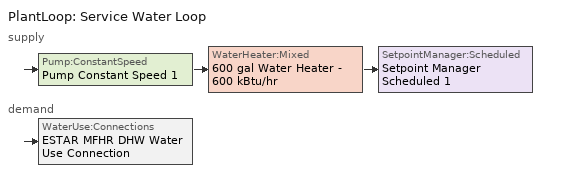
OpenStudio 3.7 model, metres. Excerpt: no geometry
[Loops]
PlantLoop 'Service Water Loop'
 supply: Pump:ConstantSpeed 'Pump Constant Speed 1' > WaterHeater:Mixed '600 gal Water Heater - 600 kBtu/hr' > SetpointManager:Scheduled 'Setpoint Manager Scheduled 1'
 demand: WaterUse:Connections 'ESTAR MFHR DHW Water Use Connection'
[PlantLoop]
Service Water Loop: Glycol Concentration=0; Maximum Loop Temperature {C}=60; Minimum Loop Temperature {C}=10; Plant Loop Volume {m3}=Autocalculate; Load Distribution Scheme=Optimal
[Sizing:Plant]
Service Water Loop: Loop Type=Heating; Design Loop Exit Temperature {C}=60; Loop Design Temperature Difference {deltaC}=5; Sizing Option=NonCoincident; Zone Timesteps in Averaging Window=1; Coincident Sizing Factor Mode=None
[SetpointManager:Scheduled]
Setpoint Manager Scheduled 1: Control Variable=Temperature; Schedule=SHW_Temperature_140F
[Pump:ConstantSpeed]
Pump Constant Speed 1: Rated Flow Rate {m3/s}=autosize; Rated Pump Head {Pa}=29891; Rated Power Consumption {W}=autosize; Motor Efficiency=0.9; Fraction of Motor Inefficiencies to Fluid Stream=0; Pump Control Type=Intermittent; Design Power Sizing Method=PowerPerFlowPerPressure; Design Electric Power per Unit Flow Rate {W/(m3/s)}=348701.1; Design Shaft Power per Unit Flow Rate per Unit Head {W-s/m3-Pa}=1.28205
[WaterHeater:Mixed]
600 gal Water Heater - 600 kBtu/hr: Tank Volume {m3}=2.27125; Setpoint Temperature Schedule=SHW_Temperature_140F; Deadband Temperature Difference {deltaC}=5; Maximum Temperature Limit {C}=82.22222; Heater Control Type=Cycle; Heater Maximum Capacity {W}=175842; Heater Fuel Type=NaturalGas; Heater Thermal Efficiency=0.801543; Off Cycle Parasitic Fuel Consumption Rate {W}=2562; Off Cycle Parasitic Fuel Type=NaturalGas; Off Cycle Parasitic Heat Fraction to Tank=0.8; On Cycle Parasitic Fuel Consumption Rate {W}=2562; On Cycle Parasitic Fuel Type=NaturalGas; Ambient Temperature Indicator=Schedule; Ambient Temperature Schedule=Water Heater Ambient Temp Schedule - 70F; Off Cycle Loss Coefficient to Ambient Temperature {W/K}=6; On Cycle Loss Coefficient to Ambient Temperature {W/K}=6; Use Side Effectiveness=1; Source Side Effectiveness=1; Use Side Design Flow Rate {m3/s}=autosize; Source Side Design Flow Rate {m3/s}=autosize; Indirect Water Heating Recovery Time {hr}=1.5; Source Side Flow Control Mode=IndirectHeatPrimarySetpoint
[WaterHeater:Sizing]
600 gal Water Heater - 600 kBtu/hr: Design Mode=PeakDraw; Time Storage Can Meet Peak Draw {hr}=0.538503; Time for Tank Recovery {hr}=0; Nominal Tank Volume for Autosizing Plant Connections {m3}=1
[WaterUse:Equipment:Definition]
Whole Building Water Equipment Definition - 100 units 200 occupants: Peak Flow Rate {m3/s}=0.00018; Target Temperature Schedule=SHW_Temperature_140F; Sensible Fraction Schedule=Fraction Sensible - 0.2; Latent Fraction Schedule=Fraction Sensible - 0.05
[WaterUse:Equipment]
ESTAR MFHR Whole Building Water Use Equipment: Water Use Equipment Definition=Whole Building Water Equipment Definition - 100 units 200 occupants; Flow Rate Fraction Schedule=ESTAR MFHR DHW Fraction Schedule
[WaterUse:Connections]
ESTAR MFHR DHW Water Use Connection: Hot Water Supply Temperature Schedule=MURB hot water equipment schedule; Cold Water Supply Temperature Schedule=Cold water temperature; Drain Water Heat Exchanger Type=None; Drain Water Heat Exchanger Destination=Plant; Water Use Equipment Name 1=ESTAR MFHR Whole Building Water Use Equipment
[Coil:Cooling:DX:SingleSpeed] Availability Schedule=Always On Discrete hvac_library; Rated Total Cooling Capacity {W}=Autosize; Rated Sensible Heat Ratio=Autosize; Rated COP {W/W}=3; Rated Air Flow Rate {m3/s}=Autosize; Rated Evaporator Fan Power Per Volume Flow Rate 2017 {W/(m3/s)}=773.3; Rated Evaporator Fan Power Per Volume Flow Rate 2023 {W/(m3/s)}=934.4; Total Cooling Capacity Function of Temperature Curve=OS:Curve:Biquadratic 9; Total Cooling Capacity Function of Flow Fraction Curve=OS:Curve:Quadratic 11; Energy Input Ratio Function of Temperature Curve=OS:Curve:Biquadratic 10; Energy Input Ratio Function of Flow Fraction Curve=OS:Curve:Quadratic 12; Part Load Fraction Correlation Curve=OS:Curve:Quadratic 13; Minimum Outdoor Dry-Bulb Temperature for Compressor Operation {C}=-25; Nominal Time for Condensate Removal to Begin {s}=0; Ratio of Initial Moisture Evaporation Rate and Steady State Latent Capacity=0; Maximum Cycling Rate {cycles/hr}=0; Latent Capacity Time Constant {s}=0; Condenser Type=AirCooled; Evaporative Condenser Effectiveness=0; Evaporative Condenser Air Flow Rate {m3/s}=Autosize; Evaporative Condenser Pump Rated Power Consumption {W}=Autosize; Crankcase Heater Capacity {W}=0; Maximum Outdoor Dry-Bulb Temperature for Crankcase Heater Operation {C}=0; Basin Heater Capacity {W/K}=0; Basin Heater Setpoint Temperature {C}=10
PTHP 1 Spd DX Clg Coil 3; PTHP 1 Spd DX Clg Coil 4; PTHP 1 Spd DX Clg Coil 5; PTHP 1 Spd DX Clg Coil 6; PTHP 1 Spd DX Clg Coil 7; PTHP 1 Spd DX Clg Coil 8; PTHP 1 Spd DX Clg Coil 9; PTHP 1 Spd DX Clg Coil 11; PTHP 1 Spd DX Clg Coil 12; PTHP 1 Spd DX Clg Coil 13; PTHP 1 Spd DX Clg Coil 14; PTHP 1 Spd DX Clg Coil 15; PTHP 1 Spd DX Clg Coil 16; PTHP 1 Spd DX Clg Coil 17; PTHP 1 Spd DX Clg Coil 18; PTHP 1 Spd DX Clg Coil 19; PTHP 1 Spd DX Clg Coil 20; PTHP 1 Spd DX Clg Coil 21; PTHP 1 Spd DX Clg Coil 22; PTHP 1 Spd DX Clg Coil 23
[Coil:Heating:Electric] Availability Schedule=Always On Discrete hvac_library
PTHP Elec Htg Backup Coil; PTHP Elec Htg Backup Coil 1; PTHP Elec Htg Backup Coil 2; PTHP Elec Htg Backup Coil 3; PTHP Elec Htg Backup Coil 4; PTHP Elec Htg Backup Coil 5; PTHP Elec Htg Backup Coil 6; PTHP Elec Htg Backup Coil 7; PTHP Elec Htg Backup Coil 8; PTHP Elec Htg Backup Coil 9; PTHP Elec Htg Backup Coil 11; PTHP Elec Htg Backup Coil 12; PTHP Elec Htg Backup Coil 13; PTHP Elec Htg Backup Coil 14; PTHP Elec Htg Backup Coil 15; PTHP Elec Htg Backup Coil 16; PTHP Elec Htg Backup Coil 17; PTHP Elec Htg Backup Coil 18; PTHP Elec Htg Backup Coil 19; PTHP Elec Htg Backup Coil 20; PTHP Elec Htg Backup Coil 21; PTHP Elec Htg Backup Coil 22; PTHP Elec Htg Backup Coil 23
[Schedule:Constant]
Always On Discrete hvac_library: Value=1
[Schedule:Ruleset]
Name | Default Day Schedule | Summer Design Day Schedule | Winter Design Day Schedule
MURB hot water equipment schedule | Medium Office Hot Water Equipment Default Schedule 1 | Medium Office Hot Water Equipment Summer Design Day Schedule 2 | Medium Office Hot Water Equipment Winter Design Day Schedule 2
SHW_Temperature_140F | SHW_Temperature_140F_Default | SHW_Temperature_140F_Summer_Design_Day | SHW_Temperature_140F_Winter_Design_Day
Water Heater Ambient Temp Schedule - 70F | Water Heater Ambient Temp Schedule - 70F_Default | Water Heater Ambient Temp Schedule - 70F_Summer_Design_Day | Water Heater Ambient Temp Schedule - 70F_Winter_Design_Day
ESTAR MFHR DHW Fraction Schedule | ESTAR MFHR DHW Schedule Day
Fraction Sensible - 0.2 | Fraction Sensible DefaultDay - 0.2
Fraction Sensible - 0.05 | Fraction Latent DefaultDay - 0.05
Cold water temperature | Schedule Day 13
[Schedule:Day]
Medium Office Hot Water Equipment Default Schedule 1: 1, 0, 0.04, 2, 0, 0.04, 3, 0, 0.04, 4, 0, 0.04, 5, 0, 0.04, 6, 0, 0.07, 7, 0, 0.04, 8, 0, 0.04, 9, 0, 0.04, 10, 0, 0.04, 11, 0, 0.04, 12, 0, 0.06, 13, 0, 0.06, 14, 0, 0.09, 15, 0, 0.06, 16, 0, 0.04, 17, 0, 0.04, 18, 0, 0.04, 19, 0, 0.04, 20, 0, 0.04, 21, 0, 0.04, 22, 0, 0.07, 23, 0, 0.04, 24, 0, 0.04
Medium Office Hot Water Equipment Summer Design Day Schedule 2: 1, 0, 0.05, 2, 0, 0.05, 3, 0, 0.05, 4, 0, 0.05, 5, 0, 0.05, 6, 0, 0.08, 7, 0, 0.07, 8, 0, 0.19, 9, 0, 0.35, 10, 0, 0.38, 11, 0, 0.39, 12, 0, 0.47, 13, 0, 0.57, 14, 0, 0.54, 15, 0, 0.34, 16, 0, 0.33, 17, 0, 0.44, 18, 0, 0.26, 19, 0, 0.21, 20, 0, 0.15, 21, 0, 0.17, 22, 0, 0.08, 23, 0, 0.05, 24, 0, 0.05
Medium Office Hot Water Equipment Winter Design Day Schedule 2: 1, 0, 0.058024, 2, 0, 0.05, 3, 0, 0.05, 4, 0, 0.05, 5, 0, 0.05, 6, 0, 0.08, 7, 0, 0.07, 8, 0, 0.11, 9, 0, 0.15, 10, 0, 0.21, 11, 0, 0.19, 12, 0, 0.23, 13, 0, 0.2, 14, 0, 0.19, 15, 0, 0.15, 16, 0, 0.13, 17, 0, 0.14, 18, 0, 0.0784316, 19, 0, 0.0784316, 20, 0, 0.0784316, 21, 0, 0.0784316, 22, 0, 0.09, 23, 0, 0.05, 24, 0, 0.05
Friday 2: 1, 0, 0.37, 2, 0, 0.27, 3, 0, 0.19, 4, 0, 0.16, 5, 0, 0.2, 6, 0, 0.28, 7, 0, 0.53, 8, 0, 0.77, 9, 0, 0.89, 10, 0, 0.83, 11, 0, 0.78, 12, 0, 0.72, 13, 0, 0.71, 14, 0, 0.63, 15, 0, 0.55, 16, 0, 0.57, 17, 0, 0.65, 18, 0, 0.75, 19, 0, 0.82, 20, 0, 0.83, 21, 0, 0.79, 22, 0, 0.78, 23, 0, 0.69, 24, 0, 0.57
Weekday 2: 1, 0, 0.321315, 2, 0, 0.234675, 3, 0, 0.18, 4, 0, 0.17, 5, 0, 0.19, 6, 0, 0.3, 7, 0, 0.56, 8, 0, 0.84, 9, 0, 0.88, 10, 0, 0.72, 11, 0, 0.67, 12, 0, 0.64, 13, 0, 0.62, 14, 0, 0.55, 15, 0, 0.5, 16, 0, 0.55, 17, 0, 0.86, 18, 0, 0.97, 19, 0, 1, 20, 0, 0.99, 21, 0, 0.9, 22, 0, 0.74, 23, 0, 0.72, 24, 0, 0.49
Medium Office Hot Water Equipment Weekends 2: 1, 0, 0.37, 2, 0, 0.26, 3, 0, 0.2, 4, 0, 0.16, 5, 0, 0.16, 6, 0, 0.2, 7, 0, 0.31, 8, 0, 0.48, 9, 0, 0.73, 10, 0, 0.89, 11, 0, 0.9, 12, 0, 0.91, 13, 0, 0.87, 14, 0, 0.8, 15, 0, 0.72, 16, 0, 0.69, 17, 0, 0.72, 18, 0, 0.8, 19, 0, 0.9, 20, 0, 0.93, 21, 0, 0.89, 22, 0, 0.85, 23, 0, 0.72, 24, 0, 0.53
SHW_Temperature_140F_Default; SHW_Temperature_140F_Summer_Design_Day; SHW_Temperature_140F_Winter_Design_Day: 24, 0, 60
Water Heater Ambient Temp Schedule - 70F_Default; Water Heater Ambient Temp Schedule - 70F_Summer_Design_Day; Water Heater Ambient Temp Schedule - 70F_Winter_Design_Day: 24, 0, 21.11
ESTAR MFHR DHW Schedule Day: 6, 0, 0.05, 7, 0, 0.3, 8, 0, 0.5, 9, 0, 0.4, 11, 0, 0.3, 12, 0, 0.35, 13, 0, 0.4, 15, 0, 0.35, 17, 0, 0.3, 19, 0, 0.5, 20, 0, 0.4, 21, 0, 0.35, 22, 0, 0.45, 23, 0, 0.3, 24, 0, 0.05
Fraction Sensible DefaultDay - 0.2: 24, 0, 0.2
Fraction Latent DefaultDay - 0.05: 24, 0, 0.05
Schedule Day 13: 24, 0, 6.5
Schedule Day 14; Schedule Day 15; Schedule Day 16: 24, 0, 6
Schedule Day 17: 24, 0, 9
Schedule Day 18; Schedule Day 22: 24, 0, 12
Schedule Day 19: 24, 0, 14
Schedule Day 20: 24, 0, 16
Schedule Day 21: 24, 0, 15
Schedule Day 23: 24, 0, 10
Schedule Day 24: 24, 0, 7
[Schedule:Rule]
Name | Schedule Ruleset | Rule Order | Day Schedule | Apply Friday | Apply Monday | Apply Tuesday | Apply Wednesday | Apply Thursday | Apply Sunday | Apply Saturday | Date Specification Type | Start Month | Start Day | End Month | End Day
Friday 1 | MURB hot water equipment schedule | 0 | Friday 2 | Yes
Schedule Rule 447 | MURB hot water equipment schedule | 1 | Weekday 2 |  | Yes | Yes | Yes | Yes
Weekend 1 | MURB hot water equipment schedule | 2 | Medium Office Hot Water Equipment Weekends 2 |  |  |  |  |  | Yes | Yes
Schedule Rule 1 | Cold water temperature | 10 | Schedule Day 14 | Yes | Yes | Yes | Yes | Yes | Yes | Yes | DateRange | 2 | 1 | 2 | 28
Schedule Rule 2 | Cold water temperature | 9 | Schedule Day 15 | Yes | Yes | Yes | Yes | Yes | Yes | Yes | DateRange | 3 | 1 | 3 | 31
Schedule Rule 3 | Cold water temperature | 8 | Schedule Day 16 | Yes | Yes | Yes | Yes | Yes | Yes | Yes | DateRange | 4 | 1 | 4 | 30
Schedule Rule 4 | Cold water temperature | 7 | Schedule Day 17 | Yes | Yes | Yes | Yes | Yes | Yes | Yes | DateRange | 5 | 1 | 5 | 31
Schedule Rule 5 | Cold water temperature | 6 | Schedule Day 18 | Yes | Yes | Yes | Yes | Yes | Yes | Yes | DateRange | 6 | 1 | 6 | 30
Schedule Rule 6 | Cold water temperature | 5 | Schedule Day 19 | Yes | Yes | Yes | Yes | Yes | Yes | Yes | DateRange | 7 | 1 | 7 | 31
Schedule Rule 7 | Cold water temperature | 4 | Schedule Day 20 | Yes | Yes | Yes | Yes | Yes | Yes | Yes | DateRange | 8 | 1 | 8 | 31
Schedule Rule 8 | Cold water temperature | 3 | Schedule Day 21 | Yes | Yes | Yes | Yes | Yes | Yes | Yes | DateRange | 9 | 1 | 9 | 30
Schedule Rule 9 | Cold water temperature | 2 | Schedule Day 22 | Yes | Yes | Yes | Yes | Yes | Yes | Yes | DateRange | 10 | 1 | 10 | 31
Schedule Rule 10 | Cold water temperature | 1 | Schedule Day 23 | Yes | Yes | Yes | Yes | Yes | Yes | Yes | DateRange | 11 | 1 | 11 | 30
Schedule Rule 11 | Cold water temperature | 0 | Schedule Day 24 | Yes | Yes | Yes | Yes | Yes | Yes | Yes | DateRange | 12 | 1 | 12 | 31
[Curve:Biquadratic] Minimum Value of x {BasedOnField A2}=17; Maximum Value of x {BasedOnField A2}=22; Minimum Value of y {BasedOnField A3}=13; Maximum Value of y {BasedOnField A3}=46
Name | Coefficient1 Constant | Coefficient2 x | Coefficient3 x**2 | Coefficient4 y | Coefficient5 y**2 | Coefficient6 x*y
OS:Curve:Biquadratic 9 | 0.42415 | 0.04426 | -0.00042 | 0.00333 | -8e-05 | -0.00021
OS:Curve:Biquadratic 10 | 1.23649 | -0.02431 | 0.00057 | -0.01434 | 0.00063 | -0.00038
[Curve:Quadratic]
Name | Coefficient1 Constant | Coefficient2 x | Coefficient3 x**2 | Minimum Value of x {BasedOnField A2} | Maximum Value of x {BasedOnField A2}
OS:Curve:Quadratic 11 | 0.77136 | 0.34053 | -0.11088 | 0.75918 | 1.13877
OS:Curve:Quadratic 12 | 1.2055 | -0.32953 | 0.12308 | 0.75918 | 1.13877
OS:Curve:Quadratic 13 | 0.771 | 0.229 | 0 | 0 | 1
